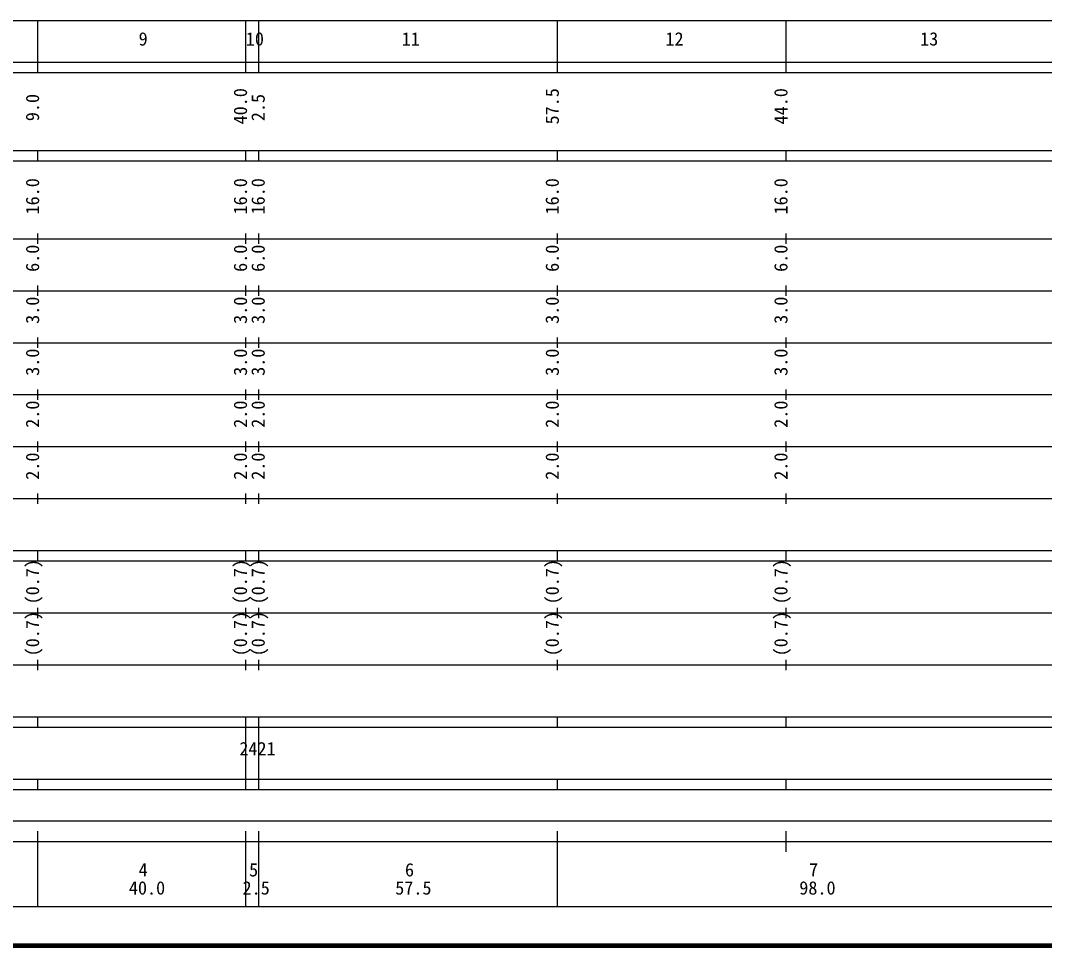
# Model space of a CAD drawing. Units: millimetres on the paper, enlarged 1000 times. Extents: x 40000 to 680000, y 20000 to 380000.
# Drawn here: x 264642 to 461685, y 20000 to 198000 of the extents above; entities that cross this region are included whole.
import ezdxf
from ezdxf.enums import TextEntityAlignment as Align

# ---------------------------------------------------------------- set-up
doc = ezdxf.new("R2010")
doc.units = ezdxf.units.MM
doc.header["$LTSCALE"] = 1000
doc.layers.add('M-TTL', color=2, linetype='Continuous', lineweight=140)
doc.layers.add('M-TTL-BAND', color=7, linetype='Continuous', lineweight=25)
doc.styles.add('ＭＳ ゴシック', font='')
doc.styles.get('ＭＳ ゴシック').set_extended_font_data('MS Gothic')

msp = doc.modelspace()

# ---------------------------------------------------------------- linework, layer by layer
at = {"layer": 'M-TTL'}
msp.add_line((40000, 20000), (680000, 20000), dxfattribs=at)
at = {"layer": 'M-TTL-BAND'}
for p, q in [((68000, 198000), (579000, 198000)), ((268000, 188000), (268000, 198000)), ((308000, 188000), (308000, 198000)), ((310500, 188000), (310500, 198000)), ((368000, 188000), (368000, 198000)), ((412000, 188000), (412000, 198000)), ((40000, 190000), (579000, 190000)), ((40000, 188000), (579000, 188000)), ((40000, 173000), (579000, 173000)), ((268000, 171000), (268000, 173000)), ((308000, 171000), (308000, 173000)), ((310500, 171000), (310500, 173000)), ((368000, 171000), (368000, 173000)), ((412000, 171000), (412000, 173000)), ((40000, 171000), (579000, 171000)), ((40000, 156000), (579000, 156000)), ((268000, 155000), (268000, 157000)), ((308000, 155000), (308000, 157000)), ((310500, 155000), (310500, 157000)), ((368000, 155000), (368000, 157000)), ((412000, 155000), (412000, 157000)), ((46000, 146000), (579000, 146000)), ((268000, 145000), (268000, 147000)), ((308000, 145000), (308000, 147000)), ((310500, 145000), (310500, 147000)), ((368000, 145000), (368000, 147000)), ((412000, 145000), (412000, 147000)), ((52000, 136000), (579000, 136000)), ((268000, 135000), (268000, 137000)), ((308000, 135000), (308000, 137000)), ((310500, 135000), (310500, 137000)), ((368000, 135000), (368000, 137000)), ((412000, 135000), (412000, 137000)), ((268000, 125000), (268000, 127000)), ((308000, 125000), (308000, 127000)), ((310500, 125000), (310500, 127000)), ((368000, 125000), (368000, 127000)), ((412000, 125000), (412000, 127000)), ((46000, 126000), (579000, 126000)), ((268000, 115000), (268000, 117000)), ((308000, 115000), (308000, 117000)), ((310500, 115000), (310500, 117000)), ((368000, 115000), (368000, 117000)), ((412000, 115000), (412000, 117000)), ((52000, 116000), (579000, 116000)), ((268000, 105000), (268000, 107000)), ((308000, 105000), (308000, 107000)), ((310500, 105000), (310500, 107000)), ((368000, 105000), (368000, 107000)), ((412000, 105000), (412000, 107000)), ((46000, 106000), (579000, 106000)), ((40000, 96000), (579000, 96000)), ((268000, 94000), (268000, 96000)), ((308000, 94000), (308000, 96000)), ((310500, 94000), (310500, 96000)), ((368000, 94000), (368000, 96000)), ((412000, 94000), (412000, 96000)), ((40000, 94000), (579000, 94000)), ((268000, 83000), (268000, 85000)), ((308000, 83000), (308000, 85000)), ((310500, 83000), (310500, 85000)), ((368000, 83000), (368000, 85000)), ((412000, 83000), (412000, 85000)), ((49000, 84000), (579000, 84000)), ((268000, 73000), (268000, 75000)), ((308000, 73000), (308000, 75000)), ((310500, 73000), (310500, 75000)), ((368000, 73000), (368000, 75000)), ((412000, 73000), (412000, 75000)), ((40000, 74000), (579000, 74000)), ((40000, 64000), (579000, 64000)), ((268000, 62000), (268000, 64000)), ((308000, 62000), (308000, 64000)), ((310500, 62000), (310500, 64000)), ((368000, 62000), (368000, 64000)), ((412000, 62000), (412000, 64000)), ((40000, 62000), (579000, 62000)), ((308000, 52000), (308000, 62000)), ((310500, 52000), (310500, 62000)), ((40000, 52000), (579000, 52000)), ((268000, 50000), (268000, 52000)), ((308000, 50000), (308000, 52000)), ((310500, 50000), (310500, 52000)), ((368000, 50000), (368000, 52000)), ((412000, 50000), (412000, 52000)), ((40000, 50000), (579000, 50000)), ((71000, 44000), (565000, 44000)), ((268000, 27500), (268000, 42000)), ((308000, 27500), (308000, 42000)), ((310500, 27500), (310500, 42000)), ((368000, 27500), (368000, 42000)), ((412000, 38000), (412000, 42000)), ((40000, 40000), (579000, 40000)), ((68000, 27500), (579000, 27500))]:
    msp.add_line(p, q, dxfattribs=at)

# ---------------------------------------------------------------- texts
at = {"layer": 'M-TTL-BAND', "style": 'ＭＳ ゴシック'}
for s, p in [('9', (287375, 192405)), ('10', (308000, 192405)), ('11', (338000, 192405)), ('12', (388750, 192405)), ('13', (437750, 192405)), ('2421', (306750, 55836)), ('4', (287375, 32523)), ('5', (308625, 32523)), ('6', (338625, 32523)), ('7', (416375, 32523)), ('40.0', (285500, 29033)), ('2.5', (307375, 29033)), ('57.5', (336750, 29033)), ('98.0', (414500, 29033))]:
    msp.add_text(s, height=2566, dxfattribs=at).set_placement(p, align=Align.BOTTOM_LEFT)
for s, p in [('9.0', (269000, 178625)), ('40.0', (309000, 178000)), ('2.5', (312410, 178625)), ('57.5', (369000, 178000)), ('44.0', (413000, 178000)), ('16.0', (269000, 160674)), ('16.0', (309000, 160674)), ('16.0', (312410, 160674)), ('16.0', (369000, 160674)), ('16.0', (413000, 160674)), ('6.0', (269000, 149625)), ('6.0', (309000, 149625)), ('6.0', (312410, 149625)), ('6.0', (369000, 149625)), ('6.0', (413000, 149625)), ('3.0', (269000, 139625)), ('3.0', (309000, 139625)), ('3.0', (312410, 139625)), ('3.0', (369000, 139625)), ('3.0', (413000, 139625)), ('3.0', (269000, 129625)), ('3.0', (309000, 129625)), ('3.0', (312410, 129625)), ('3.0', (369000, 129625)), ('3.0', (413000, 129625)), ('2.0', (269000, 119625)), ('2.0', (309000, 119625)), ('2.0', (312410, 119625)), ('2.0', (369000, 119625)), ('2.0', (413000, 119625)), ('2.0', (269000, 109625)), ('2.0', (309000, 109625)), ('2.0', (312410, 109625)), ('2.0', (369000, 109625)), ('2.0', (413000, 109625)), ('(0.7)', (269000, 85639)), ('(0.7)', (309000, 85639)), ('(0.7)', (312410, 85639)), ('(0.7)', (369000, 85639)), ('(0.7)', (413000, 85639)), ('(0.7)', (269000, 75639)), ('(0.7)', (309000, 75639)), ('(0.7)', (312410, 75639)), ('(0.7)', (369000, 75639)), ('(0.7)', (413000, 75639))]:
    msp.add_text(s, height=2566, rotation=90, dxfattribs=at).set_placement(p, align=Align.BOTTOM_LEFT)

doc.saveas('drawing.dxf')
